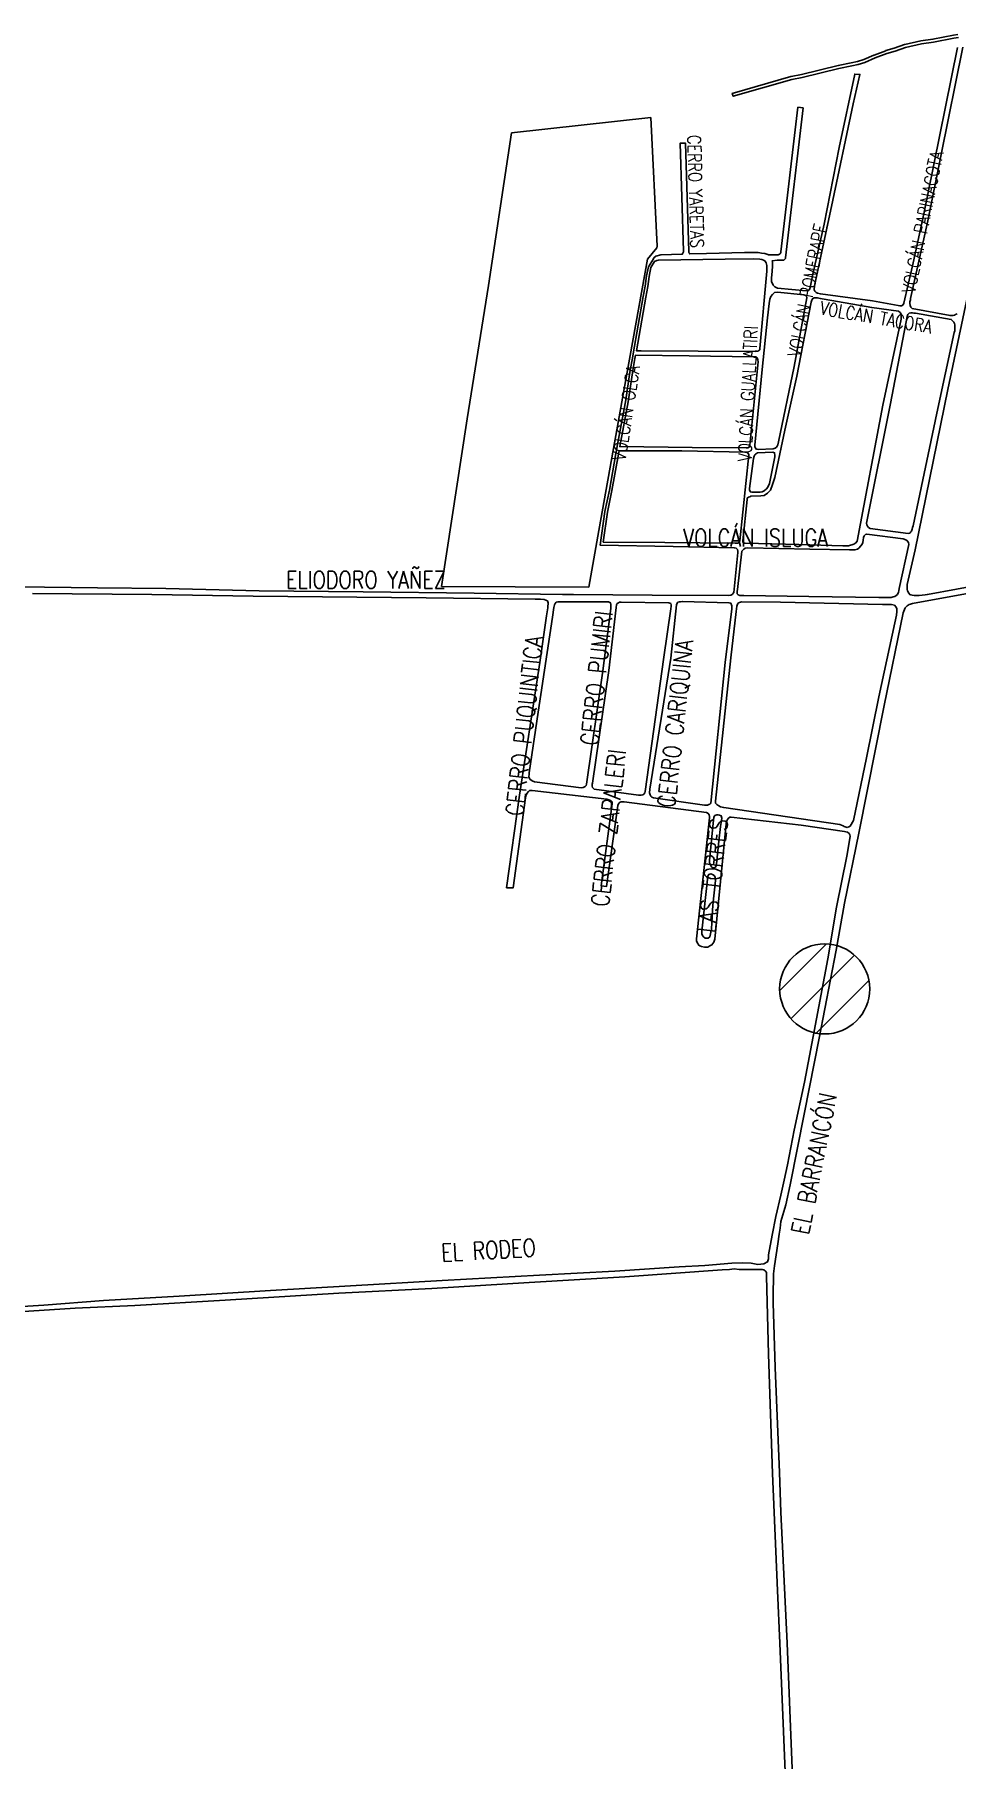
# Model space of a CAD drawing. Extents: x 0 to 349712, y 0 to 6275741.
# Drawn here: x 344252 to 345301, y 6270609 to 6272570 of the extents above; entities that cross this region are included whole.
import ezdxf

# ---------------------------------------------------------------- set-up
doc = ezdxf.new("R2010")
doc.units = 0
doc.header["$LTSCALE"] = 5
for name, color, linetype in [('CALLES-URBANAS', 6, 'Continuous'), ('NOMBRE-CALLE', 2, 'Continuous'), ('PUNTO-DE-INTERES', 254, 'Continuous')]:
    doc.layers.add(name, color=color, linetype=linetype)
doc.styles.add('ROMANS', font='romans.shx', dxfattribs={"height": 1})

msp = doc.modelspace()

# ---------------------------------------------------------------- hatches: boundary and pattern name
at = {"layer": 'PUNTO-DE-INTERES', "ltscale": 0.5}
h = msp.add_hatch(dxfattribs=at)
h.set_pattern_fill('ANSI31', color=256, scale=10, style=0)
h.set_pattern_definition([(45, (-5924.708, 0), (-22.4506403, 22.4506403), [])])
edge = h.paths.add_edge_path()
edge.add_arc((345150.8, 6271484.6), 51.2, 0, 360)

# ---------------------------------------------------------------- linework, layer by layer
at = {"layer": 'CALLES-URBANAS'}
for points, elevation in [([(344234, 6271941.7), (344324, 6271940.7), (344401.7, 6271939.7), (344507.7, 6271937.2), (344625.9, 6271936.2), (344752.1, 6271934.7), (344852.6, 6271933.2), (344865.3, 6271933.2), (344954.6, 6271932.2), (345041.8, 6271931.7), (345044.1, 6271932.2), (345045.8, 6271933.2), (345047.5, 6271935.2), (345052.2, 6271980.7), (345052.2, 6271982.2), (345051.5, 6271984.2), (345050.1, 6271985.7), (345048, 6271986.2), (344978.7, 6271987.7), (344895.5, 6271989.2), (344901, 6272027.2), (344906, 6272051.7), (344913.2, 6272093.2), (344914.1, 6272096.7), (344914.8, 6272101.7), (344924.4, 6272152.2), (344929.8, 6272188.2), (344932.2, 6272201.7), (344933.2, 6272206.7), (344944.4, 6272271.7), (344946.7, 6272283.7), (344948.4, 6272295.2), (344950.4, 6272305.7), (344956.1, 6272314.7), (344956.4, 6272315.7), (344959, 6272317.7), (344964.6, 6272319.2), (344988.8, 6272319.9), (344989.5, 6272320.9), (344989.5, 6272321), (344989.6, 6272321), (344989.6, 6272321.1), (344989.7, 6272321.2), (344989.7, 6272321.2), (344989.7, 6272321.3), (344989.8, 6272321.3), (344989.8, 6272321.4), (344989.8, 6272321.5), (344989.9, 6272321.5), (344989.9, 6272321.6), (344989.9, 6272321.7), (344989.9, 6272321.7), (344990, 6272321.8), (344990, 6272321.9), (344990, 6272321.9), (344990, 6272322), (344990, 6272322.1), (344990.1, 6272322.1), (344990.1, 6272322.2), (344990.1, 6272322.3), (344990.1, 6272322.3), (344990.1, 6272322.4), (344990.1, 6272322.5), (344990.2, 6272322.5), (344990.2, 6272322.6), (344990.2, 6272322.7), (344990.2, 6272322.7), (344990.2, 6272322.8), (344990.2, 6272322.9), (344990.2, 6272322.9), (344990.2, 6272323), (344990.2, 6272323.1), (344990.2, 6272323.2), (344986.5, 6272446.2), (344992.5, 6272446.3), (344996.2, 6272323), (344996.2, 6272322.8), (344996.3, 6272322.7), (344996.3, 6272322.7), (344996.3, 6272322.6), (344996.3, 6272322.5), (344996.3, 6272322.5), (344996.3, 6272322.4), (344996.3, 6272322.3), (344996.3, 6272322.3), (344996.4, 6272322.2), (344996.4, 6272322.1), (344996.4, 6272322.1), (344996.4, 6272322), (344996.4, 6272321.9), (344996.5, 6272321.9), (344996.5, 6272321.8), (344996.5, 6272321.7), (344996.5, 6272321.7), (344996.6, 6272321.6), (344996.6, 6272321.5), (344996.6, 6272321.5), (344996.6, 6272321.4), (344996.7, 6272321.4), (344996.7, 6272321.3), (344996.7, 6272321.2), (344996.8, 6272321.2), (344996.8, 6272321.1), (344997.4, 6272320.2), (345016.4, 6272320.7), (345059.5, 6272321.7), (345075.2, 6272321.7), (345078.8, 6272321.2), (345082.9, 6272320.7), (345086, 6272319.7), (345086.9, 6272319.1), (345097.1, 6272319.1), (345097.3, 6272319.1), (345097.3, 6272319.1), (345097.4, 6272319.2), (345097.5, 6272319.2), (345097.5, 6272319.2), (345097.6, 6272319.2), (345097.7, 6272319.2), (345097.7, 6272319.2), (345097.8, 6272319.2), (345097.9, 6272319.2), (345098, 6272319.2), (345098, 6272319.2), (345098.1, 6272319.3), (345098.2, 6272319.3), (345098.2, 6272319.3), (345098.3, 6272319.3), (345098.4, 6272319.3), (345098.4, 6272319.4), (345098.5, 6272319.4), (345098.6, 6272319.4), (345098.6, 6272319.4), (345098.7, 6272319.5), (345098.7, 6272319.5), (345098.8, 6272319.5), (345098.9, 6272319.6), (345098.9, 6272319.6), (345099, 6272319.6), (345099.1, 6272319.7), (345099.1, 6272319.7), (345099.2, 6272319.7), (345099.2, 6272319.8), (345099.3, 6272319.8), (345099.4, 6272319.8), (345099.4, 6272319.9), (345099.5, 6272319.9), (345099.5, 6272320), (345099.6, 6272320), (345099.6, 6272320), (345099.7, 6272320.1), (345099.7, 6272320.1), (345099.8, 6272320.2), (345099.9, 6272320.2), (345099.9, 6272320.3), (345100, 6272320.3), (345100, 6272320.4), (345100, 6272320.4), (345100.1, 6272320.5), (345100.1, 6272320.5), (345100.2, 6272320.6), (345100.2, 6272320.6), (345100.3, 6272320.7), (345100.3, 6272320.8), (345100.4, 6272320.8), (345100.4, 6272320.9), (345100.4, 6272320.9), (345100.5, 6272321), (345100.5, 6272321), (345100.6, 6272321.1), (345100.6, 6272321.2), (345100.6, 6272321.2), (345100.7, 6272321.3), (345100.7, 6272321.4), (345100.7, 6272321.4), (345100.7, 6272321.5), (345100.8, 6272321.5), (345100.8, 6272321.6), (345100.8, 6272321.7), (345100.9, 6272321.7), (345100.9, 6272321.8), (345100.9, 6272321.9), (345100.9, 6272321.9), (345100.9, 6272322), (345101, 6272322.1), (345101, 6272322.1), (345101, 6272322.2), (345101, 6272322.3), (345101, 6272322.3), (345101, 6272322.4), (345101.1, 6272322.5), (345101.1, 6272322.6), (345120.3, 6272486.9), (345126.2, 6272486.2), (345106.3, 6272315.8), (345106.3, 6272315.6), (345106.2, 6272315.1), (345105.9, 6272314.6), (345105.6, 6272314.2), (345105.3, 6272313.8), (345104.8, 6272313.5), (345104.4, 6272313.3), (345103.9, 6272313.2), (345103.3, 6272313.1), (345097.4, 6272313.1), (345097.2, 6272313.1), (345097.1, 6272313.1), (345097.1, 6272313.1), (345097, 6272313.1), (345096.9, 6272313.1), (345091, 6272312.2), (345091.3, 6272310.7), (345091.5, 6272306.2), (345091.1, 6272300.7), (345090.5, 6272292.7), (345090.5, 6272288.7), (345092.1, 6272284.7), (345094.2, 6272282.7), (345097.1, 6272281.2), (345129.6, 6272278.2), (345131.9, 6272278.7), (345133.5, 6272279.7), (345134.2, 6272282.2), (345137.2, 6272297.2), (345150.1, 6272354.2), (345167.3, 6272441.2), (345184.9, 6272524.7), (345190.9, 6272524.2), (345183.3, 6272490.7), (345158.6, 6272374.2), (345139.7, 6272285.7), (345139.1, 6272283.2), (345138.9, 6272280.7), (345138.9, 6272279.2), (345139.6, 6272277.7), (345141.2, 6272276.2), (345142.6, 6272275.7), (345145.9, 6272274.7), (345205.2, 6272266.7), (345234.4, 6272261.5), (345236.1, 6272261.3), (345238.1, 6272261.2), (345239.9, 6272262.2), (345240.9, 6272264.2), (345250.5, 6272306.7), (345261.9, 6272358.7), (345268.1, 6272388.2), (345302, 6272554.7)], 26613), ([(345302.8, 6272566.2), (345297.8, 6272565.4), (345274.5, 6272560.9), (345274.4, 6272560.9), (345260.8, 6272558.9), (345242.7, 6272554.9), (345230.9, 6272550.9), (345221.5, 6272547.9), (345208.2, 6272543), (345196.6, 6272538), (345196.5, 6272537.9), (345189, 6272535.4), (345188.8, 6272535.4), (345181.5, 6272533.9), (345167, 6272530.9), (345125.3, 6272520.9), (345125.3, 6272520.9), (345113.4, 6272518.4), (345046.8, 6272499.4), (345045.8, 6272502.7), (345112.5, 6272521.8), (345112.6, 6272521.8), (345124.5, 6272524.3), (345166.2, 6272534.3), (345166.3, 6272534.3), (345180.8, 6272537.3), (345188, 6272538.8), (345195.3, 6272541.2), (345206.8, 6272546.2), (345206.9, 6272546.2), (345220.3, 6272551.2), (345220.4, 6272551.3), (345229.8, 6272554.3), (345241.6, 6272558.3), (345241.8, 6272558.3), (345260.1, 6272562.3), (345260.3, 6272562.3), (345273.9, 6272564.3), (345297.2, 6272568.8), (345302.3, 6272569.7)], 26613), ([(345307.8, 6272555.2), (345283.3, 6272433.2), (345268.2, 6272357.7), (345248.4, 6272269.7), (345248.2, 6272268.2), (345247.8, 6272265.7), (345247.7, 6272264.2), (345247.9, 6272261.7), (345248.6, 6272259.7), (345250.3, 6272258.2), (345293.3, 6272250.2), (345295.5, 6272250.2), (345296.8, 6272250.2), (345298.4, 6272250.7), (345299.6, 6272251.2), (345301.4, 6272252.2)], 26613), ([(344882.6, 6271941.2), (344715.2, 6271942.2), (344744.5, 6272132.7), (344768.5, 6272284.2), (344794.8, 6272457.7), (344953.1, 6272475.2), (344960.3, 6272329.2), (344959.8, 6272327.2), (344949.4, 6272314.2), (344922.9, 6272166.7), (344894, 6272005.7), (344882.6, 6271941.2)], 26612), ([(345432.5, 6271963.2), (345267.6, 6271933.2), (345265, 6271932.7), (345261.8, 6271932.2), (345258.4, 6271931.7), (345255.4, 6271931.7), (345252.6, 6271931.7), (345250.3, 6271932.2), (345248.7, 6271932.7), (345247.5, 6271933.2), (345246.5, 6271934.7), (345245.1, 6271937.2), (345244.7, 6271938.7), (345244.5, 6271941.2), (345244.5, 6271942.7), (345244.6, 6271944.2), (345253.6, 6271983.7), (345290.8, 6272166.2), (345336.3, 6272381.2)], 26614), ([(345071.7, 6272209.2), (344942.1, 6272210.2), (344936.8, 6272210.2), (344947.3, 6272271.2), (344949.6, 6272283.2), (344951.4, 6272294.7), (344953.1, 6272304.7), (344957.5, 6272311.7), (344959.9, 6272312.7), (344961.8, 6272313.2), (345037.6, 6272314.2), (345069.7, 6272314.7), (345077.1, 6272314.2), (345079.4, 6272313.7), (345081.2, 6272313.2), (345082.9, 6272312.2), (345084.3, 6272310.2), (345085.1, 6272307.2), (345085, 6272300.7), (345077.1, 6272212.7), (345076.9, 6272211.2), (345074.7, 6272209.7), (345071.7, 6272209.2)], 26605), ([(345075.2, 6272097.7), (345073.8, 6272098.2), (345072.4, 6272098.7), (345071.4, 6272101.2), (345071.4, 6272102.7), (345079.9, 6272188.7), (345085.9, 6272247.7), (345087.5, 6272263.7), (345088.5, 6272268.7), (345089.4, 6272271.7), (345091.3, 6272274.2), (345093.6, 6272276.2), (345097, 6272276.7), (345127.1, 6272273.7), (345130, 6272272.7), (345130.7, 6272270.2), (345116, 6272192.2), (345098.2, 6272106.7), (345097.4, 6272103.2), (345096.9, 6272101.7), (345096.1, 6272100.7), (345094.6, 6272099.2), (345092.1, 6272098.7), (345075.2, 6272097.7)], 26607), ([(345177.8, 6271988.2), (345183.9, 6271990.2), (345186.3, 6271991.7), (345187.6, 6271993.7), (345217.1, 6272148.2), (345237.6, 6272246.2), (345237.9, 6272248.2), (345237.8, 6272250.2), (345237.7, 6272251.7), (345236.6, 6272253.7), (345234.8, 6272255.2), (345204.3, 6272259.2), (345150.3, 6272268.7), (345145.8, 6272269.7), (345142.7, 6272270.2), (345140.7, 6272270.2), (345138.8, 6272270.2), (345137.1, 6272269.2), (345136.2, 6272267.7), (345135.5, 6272265.2), (345119.2, 6272181.2), (345105.6, 6272119.7), (345094.3, 6272066.2), (345091.4, 6272058.2), (345089.2, 6272051.7), (345085.9, 6272048.2), (345082, 6272045.7), (345078.2, 6272045.2), (345067, 6272044.7), (345065.6, 6272044.2), (345064.2, 6272043.7), (345062.8, 6272042.7), (345062.7, 6272041.2), (345057.9, 6271994.2), (345057.8, 6271993), (345058.3, 6271992.2), (345059.1, 6271991.5), (345060.5, 6271991.2), (345121.4, 6271989.7), (345171.3, 6271988.2), (345177.8, 6271988.2)], 26611), ([(345245.8, 6272002.2), (345247.5, 6272002.7), (345248.8, 6272004.2), (345249.5, 6272005.2), (345250.2, 6272007.2), (345250.6, 6272009.2), (345251.3, 6272011.2), (345269.9, 6272099.2), (345278.4, 6272139.2), (345298, 6272230.7), (345298.6, 6272232.7), (345298.7, 6272234.7), (345298.8, 6272236.2), (345298.8, 6272238.2), (345298.7, 6272239.7), (345298.4, 6272241.2), (345297.7, 6272242.7), (345294.8, 6272245.7), (345253.9, 6272252.7), (345252.3, 6272253), (345250.5, 6272253.2), (345248.7, 6272253.2), (345246.9, 6272252.7), (345245.4, 6272251.2), (345244.7, 6272249.2), (345225.6, 6272150.2), (345198.3, 6272014.2), (345198.6, 6272012.2), (345199.6, 6272010.7), (345200.7, 6272009.2), (345202.6, 6272008.2), (345245.8, 6272002.2)], 26609), ([(345063.6, 6272099.7), (345061.5, 6272099.7), (345000.2, 6272100.2), (344917.8, 6272101.2), (344927.4, 6272152.2), (344932.8, 6272187.7), (344935.1, 6272201.2), (344935.9, 6272205.2), (344996.8, 6272204.2), (345069.8, 6272203.2), (345072.8, 6272203.2), (345073.9, 6272202.2), (345074.7, 6272199.7), (345075.2, 6272197.7), (345065.8, 6272102.7), (345065.1, 6272100.7), (345063.6, 6272099.7)], 26606), ([(345052.2, 6271991.2), (345051.4, 6271991.2), (345048.9, 6271991.2), (344969.1, 6271992.2), (344899, 6271992.7), (344904, 6272026.7), (344908.9, 6272051.2), (344916.2, 6272092.7), (344917, 6272096.2), (344988.3, 6272096.2), (345060.1, 6272094.7), (345062.1, 6272094.7), (345063.9, 6272093.7), (345064.6, 6272091.7), (345054.2, 6271994.2), (345053.6, 6271992.8), (345053.1, 6271991.7), (345052.2, 6271991.2)], 26610), ([(345077.4, 6272049.2), (345075.7, 6272049.2), (345068.2, 6272049.2), (345066.4, 6272049.7), (345065.4, 6272051.7), (345065.4, 6272053.7), (345069.8, 6272087.7), (345070.5, 6272090.2), (345071.4, 6272091.7), (345072.3, 6272092.7), (345074.4, 6272094.2), (345091.7, 6272094.7), (345093.8, 6272094.2), (345094.2, 6272091.2), (345094.2, 6272089.7), (345088, 6272059.2), (345086.3, 6272055.2), (345084.6, 6272053.2), (345082.1, 6272050.7), (345079.6, 6272049.7), (345077.4, 6272049.2)], 26608), ([(345226.3, 6271929.7), (345228.8, 6271930.2), (345230.6, 6271930.7), (345232.2, 6271931.7), (345233.6, 6271933.2), (345234.8, 6271935.7), (345235.2, 6271937.2), (345235.6, 6271939.7), (345246.4, 6271989.7), (345246.2, 6271992.2), (345244.7, 6271994.2), (345243.2, 6271995.2), (345240.2, 6271996.2), (345198.6, 6272001.7), (345197.1, 6272001.2), (345195.7, 6271999.7), (345195.1, 6271997.7), (345194.6, 6271994.7), (345194, 6271992.2), (345193.4, 6271990.2), (345191.8, 6271988.2), (345189.8, 6271985.7), (345188.1, 6271984.7), (345185.1, 6271983.7), (345178.9, 6271983.7), (345133.8, 6271984.7), (345063.6, 6271986.2), (345060.4, 6271985.7), (345058.7, 6271984.7), (345057.4, 6271983.2), (345056.6, 6271982.2), (345051.6, 6271938.7), (345051.3, 6271936.7), (345051.2, 6271935.2), (345051.4, 6271933.7), (345052.5, 6271932.7), (345054.2, 6271931.7), (345055.6, 6271931.7), (345058.9, 6271931.7), (345132.7, 6271930.7), (345212.2, 6271929.7), (345218.8, 6271929.7), (345221.2, 6271929.7), (345224.2, 6271929.7), (345226.3, 6271929.7)], 26615), ([(345108.1, 6270740.7), (345101.1, 6270889.7), (345099.3, 6270934.7), (345094.6, 6271054.2), (345092.2, 6271127.7), (345092.1, 6271137.7), (345092.3, 6271143.7), (345092.6, 6271151.7), (345092.8, 6271160.7), (345093.9, 6271169.7), (345097.7, 6271194.7), (345099.1, 6271205.7), (345100.2, 6271212.7), (345101.1, 6271220.2), (345103.1, 6271227.7), (345106.5, 6271239.2), (345111.7, 6271261.7), (345127.7, 6271344.2), (345144.7, 6271428.7), (345163.8, 6271528.7), (345173.5, 6271582.2), (345189.5, 6271661.7), (345218.5, 6271806.7), (345240.1, 6271912.2), (345242.3, 6271917.7), (345244.6, 6271920.2), (345246.9, 6271921.7), (345248.2, 6271922.2), (345250.8, 6271922.7), (345361.1, 6271942.7)], 26654), ([(344250.3, 6271934.2), (344385.9, 6271933.2), (344501, 6271931.2), (344697.6, 6271929.2), (344821.5, 6271927.7), (344827.7, 6271927.7), (344832, 6271927.2), (344833.9, 6271926.7), (344835.6, 6271925.7), (344836.3, 6271923.7), (344836.4, 6271922.2), (344836.2, 6271920.2), (344836, 6271917.7), (344834.4, 6271908.7), (344826.9, 6271855.7), (344818.2, 6271798.7), (344803.9, 6271704.7), (344789.2, 6271599.7), (344796.8, 6271599.7), (344810.8, 6271701.7), (344811.4, 6271704.7), (344812.1, 6271706.7), (344814, 6271709.2), (344815.3, 6271710.2), (344818.4, 6271710.2), (344903.2, 6271700.2), (344906.4, 6271699.2), (344907.9, 6271698.2), (344909, 6271697.2), (344909.1, 6271695.2), (344896.7, 6271601.7), (344902.9, 6271601.2), (344915.6, 6271693.2), (344916.7, 6271695.7), (344917.7, 6271696.7), (344919.4, 6271697.2), (344921, 6271697.2), (344922.7, 6271697.2), (345016.5, 6271685.2), (345018.4, 6271684.2), (345019.6, 6271682.7), (345019.8, 6271680.7), (345019.8, 6271679.2), (345005.1, 6271541.7), (345005.1, 6271539.2), (345005.7, 6271537.2), (345006.5, 6271536.2), (345007.5, 6271534.7), (345008.8, 6271533.7), (345010.7, 6271532.7), (345014, 6271532.2), (345016.2, 6271532.2), (345017.9, 6271532.2), (345020.4, 6271533.7), (345022.5, 6271534.7), (345023.7, 6271536.2), (345024.9, 6271537.7), (345025.8, 6271541.2), (345038.8, 6271672.2), (345039.6, 6271675.7), (345040.2, 6271677.2), (345041.4, 6271678.7), (345043.1, 6271679.7), (345044.5, 6271679.7), (345124.2, 6271670.7), (345173.3, 6271663.7), (345174.9, 6271663.2), (345176.6, 6271662.7), (345178.5, 6271661.2), (345179.4, 6271659.7), (345179.7, 6271658.2), (345178.6, 6271651.2), (345176.1, 6271635.7), (345164.3, 6271577.7), (345154.4, 6271518.7), (345137.6, 6271430.7), (345127.7, 6271378.7), (345116, 6271324.2), (345112.3, 6271304.2), (345108.6, 6271284.7), (345104.8, 6271267.2), (345100.9, 6271250.2), (345095.3, 6271225.7), (345091.1, 6271204.7), (345087.1, 6271182.2), (345086.8, 6271177.7), (345085.7, 6271174.2), (345081.6, 6271172.2), (345074.8, 6271171.2), (345067.1, 6271172.7), (345057.8, 6271173.2), (345045.4, 6271172.7), (345014.4, 6271170.2), (344985.5, 6271168.7), (344912.1, 6271163.7), (344826.4, 6271159.2), (344715.8, 6271153.2), (344611.7, 6271147.2), (344520.9, 6271141.7), (344416.9, 6271135.2), (344330.7, 6271130.2), (344263.1, 6271125.2), (344172.2, 6271119.2)], 26651), ([(344874.1, 6271713.2), (344876.1, 6271713.7), (344878.6, 6271714.7), (344879.5, 6271715.7), (344880.1, 6271717.2), (344898.6, 6271846.2), (344907.5, 6271917.2), (344907.8, 6271919.7), (344907.8, 6271921.7), (344907.1, 6271923.7), (344905.2, 6271924.7), (344847.7, 6271924.7), (344845.6, 6271924.2), (344844.2, 6271922.7), (344843.5, 6271921.2), (344842.9, 6271918.2), (344841.4, 6271907.2), (344835.1, 6271867.2), (344825, 6271799.2), (344814.9, 6271730.4), (344814.7, 6271728.7), (344814.6, 6271725.7), (344815.5, 6271723.2), (344818.1, 6271721.2), (344821, 6271720.2), (344874.1, 6271713.2)], 26627), ([(344942.2, 6271704.7), (344943.9, 6271705.2), (344945.3, 6271706.2), (344946.2, 6271707.7), (344946.8, 6271709.2), (344968.1, 6271861.7), (344976, 6271916.7), (344976.1, 6271919.7), (344976.2, 6271921.2), (344975.8, 6271922.7), (344973.5, 6271923.7), (344919.5, 6271924.2), (344917.7, 6271924.2), (344916.5, 6271923.7), (344915, 6271922.7), (344914.2, 6271921.2), (344913.9, 6271918.2), (344905.4, 6271846.7), (344886.9, 6271718.7), (344886.6, 6271717.2), (344886.6, 6271715.2), (344886.9, 6271713.7), (344888.9, 6271711.7), (344939.1, 6271704.7), (344940.8, 6271704.7), (344942.2, 6271704.7)], 26628), ([(345017.6, 6271693.7), (345019.1, 6271694.2), (345020.2, 6271694.7), (345021.4, 6271695.7), (345037.8, 6271855.7), (345045.4, 6271916.7), (345045.4, 6271918.2), (345045.3, 6271920.2), (345044.1, 6271923.2), (345041.9, 6271923.7), (344989, 6271925.2), (344986.9, 6271924.7), (344985.5, 6271924.7), (344984, 6271924.2), (344983.1, 6271923.2), (344982.4, 6271921.2), (344975.8, 6271860.7), (344952, 6271711.7), (344951.8, 6271707.7), (344952.3, 6271705.2), (344953.1, 6271703.7), (344954.3, 6271702.7), (344956.3, 6271701.7), (345014.1, 6271693.7), (345016, 6271693.7), (345017.6, 6271693.7)], 26629), ([(345176.2, 6271668.2), (345173, 6271669.2), (345171.8, 6271670.2), (345168.2, 6271671.7), (345036.1, 6271690.7), (345032.5, 6271691.7), (345030.5, 6271692.7), (345028.1, 6271694.2), (345026.8, 6271695.7), (345026.5, 6271698.2), (345044.2, 6271861.2), (345050.3, 6271913.7), (345050.6, 6271916.7), (345051.1, 6271919.7), (345051.7, 6271922.2), (345053, 6271923.7), (345056.1, 6271924.7), (345100.4, 6271924.2), (345216.4, 6271921.7), (345226.6, 6271921.7), (345230, 6271920.7), (345232.1, 6271918.7), (345232.8, 6271916.7), (345233, 6271913.7), (345232.6, 6271909.7), (345230.4, 6271900.7), (345212.5, 6271816.7), (345198.2, 6271747.2), (345183.5, 6271676.2), (345179.8, 6271669.7), (345178.4, 6271668.7), (345176.2, 6271668.2)], 26630), ([(345023.8, 6271622.2), (345022.4, 6271623.2), (345021.4, 6271624.7), (345020.4, 6271626.7), (345019.9, 6271628.7), (345019.8, 6271630.7), (345024.1, 6271673.2), (345024.9, 6271679.7), (345026.1, 6271681.7), (345028, 6271682.7), (345029.5, 6271682.7), (345031.4, 6271682.2), (345033.3, 6271681.3), (345033.7, 6271678.7), (345033.4, 6271676.2), (345032.5, 6271669.2), (345030.6, 6271652.7), (345027.7, 6271626.7), (345027.4, 6271624.7), (345026.2, 6271622.7), (345023.8, 6271622.2)], 26631), ([(345018.2, 6271542.2), (345015.1, 6271542.2), (345013.1, 6271543.7), (345011.8, 6271545.2), (345011.1, 6271547.2), (345011, 6271550.2), (345018.1, 6271612.7), (345019, 6271614.6), (345021.2, 6271615.4), (345023.1, 6271614.7), (345025.1, 6271613.4), (345026.4, 6271611.5), (345026.7, 6271609.9), (345026.5, 6271607.7), (345023.8, 6271579.7), (345022.6, 6271560.2), (345022, 6271552.7), (345020.2, 6271543.7), (345018.2, 6271542.2)], 26632), ([(345099.8, 6270740.7), (345097.3, 6270800.7), (345091.3, 6270933.7), (345087, 6271069.2), (345084.8, 6271158.2), (345084.5, 6271162.2), (345083.5, 6271163.7), (345081.8, 6271165.2), (345080.1, 6271165.7), (345077.8, 6271165.7), (345076.2, 6271165.7), (345053.6, 6271165.7), (345048, 6271166.2), (345042.7, 6271165.7), (345034.3, 6271165.2), (344923.7, 6271157.2), (344814.7, 6271150.7), (344704.1, 6271144.2), (344598.5, 6271138.7), (344469.3, 6271130.7), (344366.3, 6271124.7), (344298.6, 6271121.7), (344222.5, 6271116.7)], 26653), ([(345099.8, 6270740.7), (345112.1, 6270448.7)], 26941), ([(345126.9, 6270275.2), (345108.5, 6270731.2), (345108.1, 6270740.7)], 26935)]:
    msp.add_lwpolyline(points, dxfattribs=dict(at, elevation=elevation))
at = {"layer": 'PUNTO-DE-INTERES', "color": 3, "ltscale": 0.5}
msp.add_circle((345150.8, 6271484.6, 26651), 51.2, dxfattribs=at)

# ---------------------------------------------------------------- texts
at = {"layer": 'NOMBRE-CALLE', "style": 'ROMANS', "width": 0.8}
for s, height, rotation, p in [('CERRO YARETAS', 15, 271.7168, (344994.7, 6272455.2)), ('VOLCÁN PARINACOTA', 15, 78.4827, (345253.1, 6272274.7)), ('VOLCÁN POMERAPE', 15, 78.4827, (345123.3, 6272202.3)), ('VOLCÁN TACORA', 15, 350.1781, (345144.6, 6272251.7)), ('VOLCÁN GUALLATIRI', 15, 87.1852, (345067.2, 6272084)), ('VOLCÁN OLCA', 15, 81.2799, (344924.2, 6272084.7)), ('CERRO PUMIRI', 20, 83.6495, (344892.9, 6271760.4)), ('CERRO PUQUINTICA', 20, 83.6495, (344807.9, 6271680.4)), ('CERRO CARIQUINA', 20, 83.6495, (344980.3, 6271689.8, 26651)), ('CERRO ZAPALERI', 20, 83.6495, (344905.1, 6271577.3)), ('LAS TORRES', 20, 83.6495, (345026.4, 6271547.6)), ('EL BARRANCÓN', 20, 78.4827, (345132.2, 6271204.1)), ('EL RODEO', 20, 3.307, (344715.4, 6271174.5))]:
    msp.add_text(s, height=height, rotation=rotation, dxfattribs=at).set_placement(p)
for s, p in [('VOLCÁN ISLUGA', (344990.1, 6271987.5)), ('ELIODORO YAÑEZ', (344538.4, 6271939.7))]:
    msp.add_text(s, height=20, dxfattribs=at).set_placement(p)

doc.saveas('drawing.dxf')
